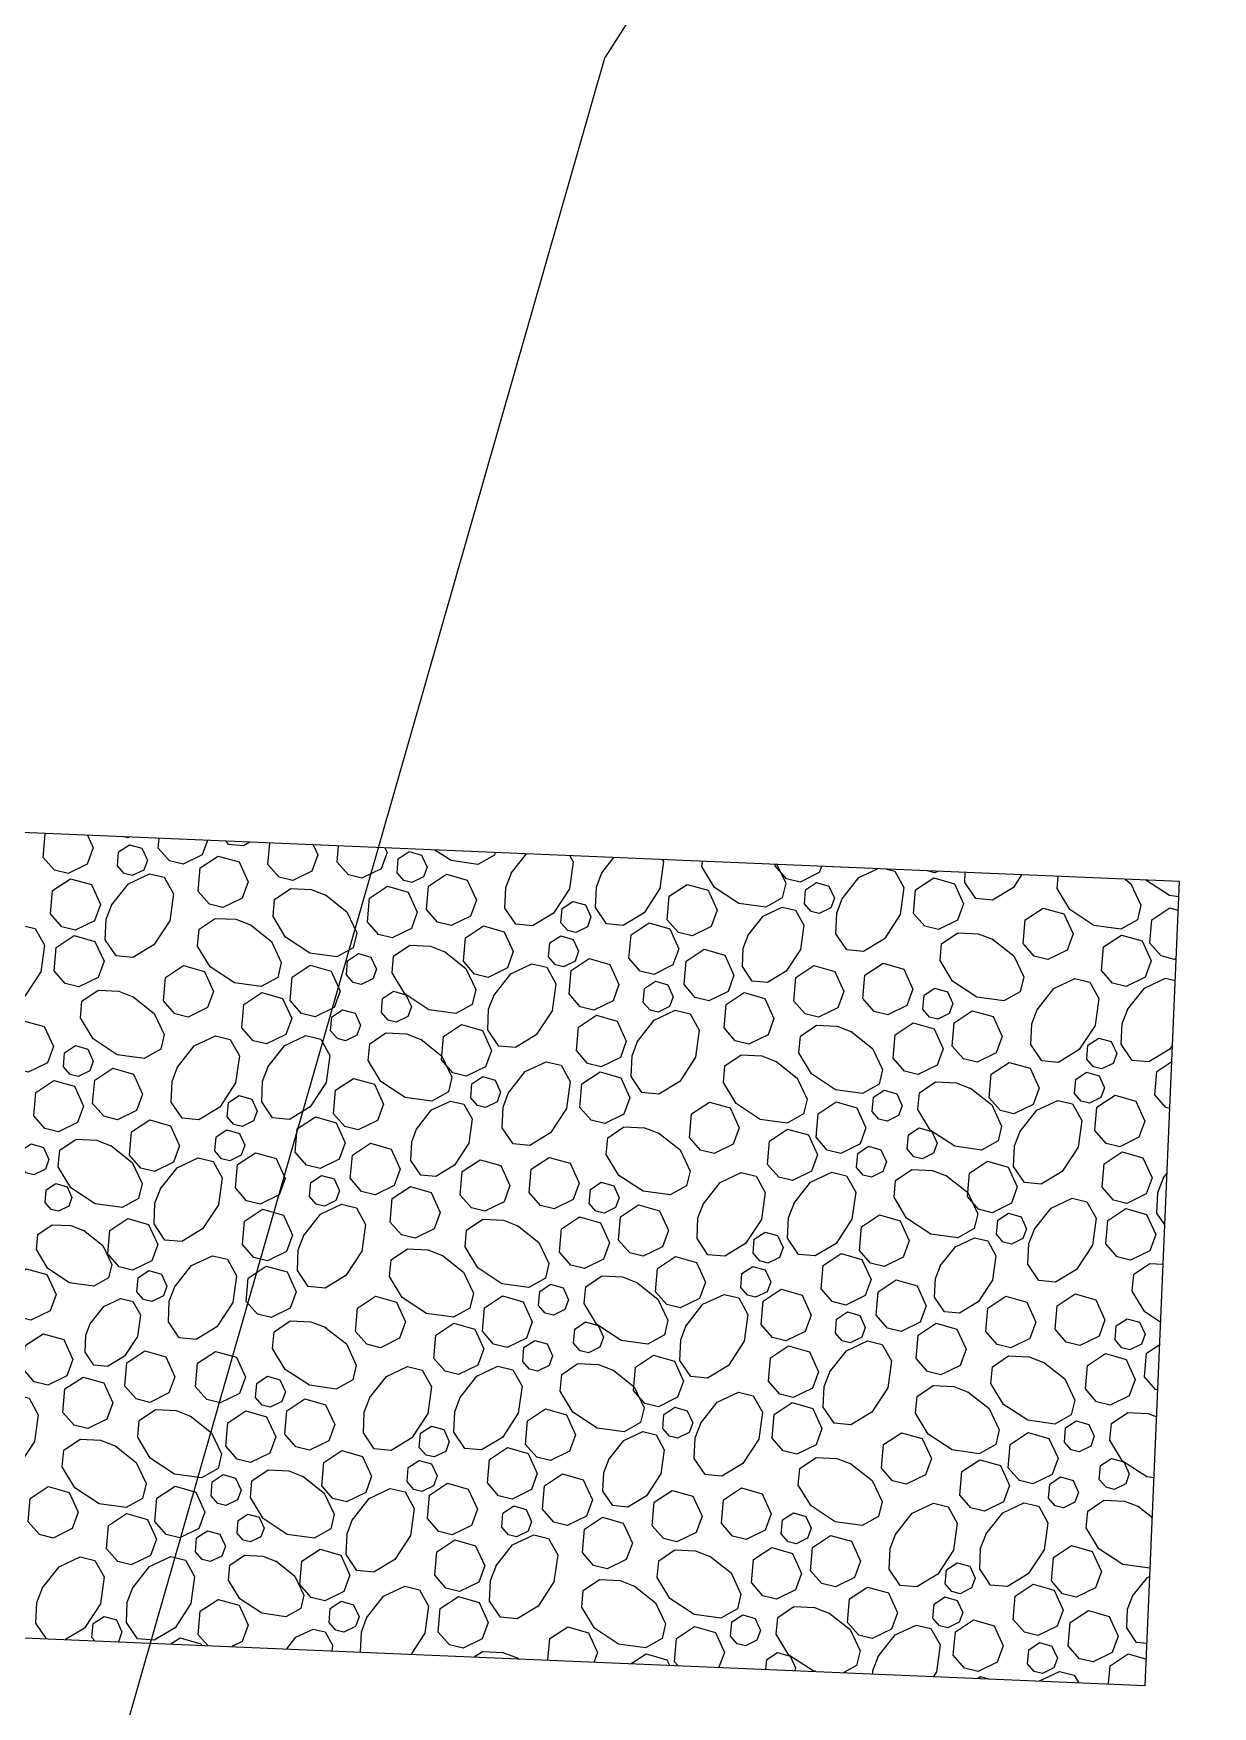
# Model space of a CAD drawing. Header units: feet. Extents: x 10084 to 13321, y 3329 to 8503.
# Drawn here: x 11735.78 to 11750.44, y 6326.29 to 6347.09 of the extents above; entities that cross this region are included whole.
import ezdxf

# ---------------------------------------------------------------- set-up
doc = ezdxf.new("R2010")
doc.units = ezdxf.units.FT
doc.header["$LTSCALE"] = 40
doc.header["$MEASUREMENT"] = 0
doc.layers.add('CONT-L', color=55, linetype='Continuous')
doc.layers.add('STORM', color=2, linetype='Continuous')

msp = doc.modelspace()

# ---------------------------------------------------------------- linework, layer by layer
at = {"layer": 'CONT-L', "color": 5, "extrusion": (0.842369, -0.538902, 0), "elevation": 6471.545}
msp.add_lwpolyline([(11674.604, 556), (11714.288, 556)], dxfattribs=at)
at = {"layer": 'CONT-L', "color": 5, "elevation": 556}
msp.add_lwpolyline([(11733.55, 6314.237), (11742.89, 6346.795)], dxfattribs=at)
at = {"layer": 'STORM', "color": 5, "flags": 128}
msp.add_lwpolyline([(11730.048, 6337.39), (11729.623, 6327.4), (11749.605, 6326.551), (11750.03, 6336.542)], close=True, dxfattribs=at)
for points in [[(11735.901, 6336.844), (11735.926, 6337.135), (11735.935, 6337.141)], [(11736.45, 6337.118), (11736.522, 6336.961), (11736.448, 6336.759), (11736.209, 6336.642), (11736.04, 6336.684), (11735.901, 6336.843)], [(11736.823, 6336.737), (11736.838, 6336.912), (11736.973, 6337.001), (11737.128, 6336.957), (11737.196, 6336.808), (11737.152, 6336.686), (11737.008, 6336.617), (11736.907, 6336.642), (11736.824, 6336.737)], [(11736.973, 6337.097), (11736.954, 6337.087), (11736.903, 6337.1)], [(11737.331, 6336.96), (11737.341, 6337.081)], [(11737.943, 6337.055), (11737.878, 6336.876), (11737.639, 6336.759), (11737.47, 6336.801), (11737.331, 6336.96)], [(11738.468, 6337.033), (11738.392, 6336.987), (11738.204, 6337.005), (11738.177, 6337.046)], [(11738.695, 6336.756), (11738.718, 6337.022)], [(11739.259, 6336.999), (11739.316, 6336.874), (11739.242, 6336.671), (11739.003, 6336.555), (11738.835, 6336.597), (11738.695, 6336.756)], [(11739.555, 6336.786), (11739.573, 6336.986)], [(11740.15, 6336.962), (11740.176, 6336.904), (11740.102, 6336.701), (11739.863, 6336.585), (11739.695, 6336.627), (11739.555, 6336.786)], [(11737.827, 6336.421), (11737.852, 6336.712), (11738.077, 6336.86), (11738.335, 6336.787), (11738.448, 6336.539), (11738.374, 6336.336), (11738.135, 6336.22), (11737.967, 6336.262), (11737.827, 6336.421)], [(11740.3, 6336.652), (11740.316, 6336.827), (11740.45, 6336.916), (11740.605, 6336.872), (11740.673, 6336.723), (11740.629, 6336.602), (11740.485, 6336.532), (11740.384, 6336.557), (11740.301, 6336.653)], [(11741.519, 6336.904), (11741.511, 6336.87), (11741.306, 6336.757), (11740.971, 6336.803), (11740.77, 6336.935)], [(11742.447, 6336.864), (11742.489, 6336.787), (11742.443, 6336.452), (11742.246, 6336.151), (11741.986, 6335.994), (11741.777, 6336.013), (11741.642, 6336.214), (11741.653, 6336.471), (11741.726, 6336.66)], [(11741.719, 6336.647), (11741.908, 6336.887)], [(11743.602, 6336.815), (11743.615, 6336.792), (11743.568, 6336.457), (11743.371, 6336.156), (11743.112, 6335.999), (11742.903, 6336.018), (11742.767, 6336.219), (11742.779, 6336.475), (11742.852, 6336.664)], [(11742.845, 6336.651), (11742.994, 6336.841)], [(11745.024, 6336.755), (11745.133, 6336.524), (11745.089, 6336.34), (11744.884, 6336.226), (11744.549, 6336.272), (11744.248, 6336.47), (11744.091, 6336.729), (11744.097, 6336.794)], [(11745.003, 6336.738), (11745.004, 6336.756)], [(11745.578, 6336.731), (11745.55, 6336.654), (11745.311, 6336.537), (11745.142, 6336.579), (11745.003, 6336.738)], [(11735.991, 6336.14), (11736.016, 6336.431), (11736.241, 6336.579), (11736.499, 6336.505), (11736.612, 6336.258), (11736.538, 6336.055), (11736.299, 6335.939), (11736.131, 6335.98), (11735.991, 6336.14)], [(11736.75, 6336.251), (11736.959, 6336.517), (11737.222, 6336.641), (11737.406, 6336.597), (11737.52, 6336.392), (11737.474, 6336.057), (11737.276, 6335.756), (11737.016, 6335.599), (11736.808, 6335.618), (11736.672, 6335.819), (11736.683, 6336.075), (11736.757, 6336.265)], [(11740.665, 6336.196), (11740.69, 6336.487), (11740.914, 6336.635), (11741.173, 6336.562), (11741.286, 6336.314), (11741.212, 6336.111), (11740.973, 6335.995), (11740.805, 6336.037), (11740.665, 6336.196)], [(11745.365, 6336.267), (11745.38, 6336.442), (11745.515, 6336.531), (11745.67, 6336.487), (11745.738, 6336.338), (11745.693, 6336.217), (11745.55, 6336.147), (11745.449, 6336.172), (11745.365, 6336.267)], [(11746.388, 6336.697), (11746.49, 6336.673), (11746.604, 6336.468), (11746.558, 6336.133), (11746.361, 6335.832), (11746.101, 6335.675), (11745.892, 6335.694), (11745.756, 6335.895), (11745.768, 6336.151), (11745.841, 6336.34)], [(11745.834, 6336.327), (11746.043, 6336.593), (11746.274, 6336.702)], [(11746.724, 6336.148), (11746.749, 6336.439), (11746.974, 6336.588), (11747.232, 6336.514), (11747.345, 6336.266), (11747.271, 6336.064), (11747.032, 6335.947), (11746.864, 6335.989), (11746.724, 6336.148)], [(11747.023, 6336.67), (11746.988, 6336.653), (11746.898, 6336.675)], [(11748.066, 6336.626), (11747.965, 6336.471), (11747.705, 6336.313), (11747.496, 6336.333), (11747.361, 6336.533), (11747.366, 6336.655)], [(11749.353, 6336.571), (11749.426, 6336.513), (11749.55, 6336.251), (11749.506, 6336.066), (11749.301, 6335.953), (11748.966, 6335.999), (11748.665, 6336.197), (11748.508, 6336.456), (11748.522, 6336.606)], [(11750.021, 6336.352), (11749.904, 6336.368), (11749.611, 6336.56)], [(11739.41, 6336.377), (11739.676, 6336.167), (11739.799, 6335.905), (11739.755, 6335.721), (11739.551, 6335.607), (11739.216, 6335.653), (11738.915, 6335.851), (11738.758, 6336.11), (11738.776, 6336.319), (11738.978, 6336.455), (11739.234, 6336.444), (11739.423, 6336.37)], [(11739.932, 6336.044), (11739.957, 6336.336), (11740.181, 6336.484), (11740.44, 6336.41), (11740.552, 6336.162), (11740.478, 6335.96), (11740.24, 6335.843), (11740.071, 6335.885), (11739.932, 6336.044)], [(11743.66, 6336.069), (11743.685, 6336.36), (11743.909, 6336.508), (11744.168, 6336.435), (11744.281, 6336.187), (11744.207, 6335.984), (11743.968, 6335.868), (11743.799, 6335.91), (11743.66, 6336.069)], [(11742.338, 6336.032), (11742.353, 6336.207), (11742.488, 6336.296), (11742.643, 6336.252), (11742.711, 6336.103), (11742.667, 6335.981), (11742.523, 6335.911), (11742.422, 6335.936), (11742.338, 6336.032)], [(11744.666, 6335.875), (11744.854, 6336.114), (11745.09, 6336.225), (11745.256, 6336.186), (11745.359, 6336.002), (11745.317, 6335.7), (11745.139, 6335.429), (11744.906, 6335.288), (11744.718, 6335.305), (11744.596, 6335.486), (11744.606, 6335.717), (11744.672, 6335.887)], [(11748.085, 6335.775), (11748.11, 6336.066), (11748.334, 6336.214), (11748.593, 6336.141), (11748.706, 6335.893), (11748.631, 6335.69), (11748.392, 6335.574), (11748.224, 6335.615), (11748.085, 6335.775)], [(11749.661, 6335.778), (11749.686, 6336.069), (11749.91, 6336.217), (11750.014, 6336.187)], [(11735.146, 6335.613), (11735.355, 6335.878), (11735.617, 6336.002), (11735.801, 6335.958), (11735.915, 6335.754), (11735.869, 6335.419), (11735.672, 6335.118), (11735.412, 6334.96), (11735.203, 6334.98), (11735.068, 6335.18), (11735.079, 6335.437), (11735.153, 6335.626)], [(11738.472, 6336.008), (11738.738, 6335.799), (11738.861, 6335.536), (11738.817, 6335.352), (11738.612, 6335.238), (11738.278, 6335.285), (11737.977, 6335.482), (11737.819, 6335.742), (11737.838, 6335.95), (11738.039, 6336.086), (11738.296, 6336.075), (11738.485, 6336.001)], [(11741.125, 6335.553), (11741.15, 6335.845), (11741.374, 6335.993), (11741.633, 6335.919), (11741.746, 6335.672), (11741.672, 6335.469), (11741.433, 6335.352), (11741.264, 6335.394), (11741.125, 6335.554)], [(11743.184, 6335.59), (11743.21, 6335.881), (11743.434, 6336.029), (11743.692, 6335.956), (11743.805, 6335.708), (11743.731, 6335.506), (11743.492, 6335.389), (11743.324, 6335.431), (11743.184, 6335.59)], [(11747.704, 6335.829), (11747.97, 6335.62), (11748.094, 6335.357), (11748.049, 6335.173), (11747.845, 6335.059), (11747.51, 6335.105), (11747.209, 6335.303), (11747.052, 6335.562), (11747.071, 6335.771), (11747.272, 6335.907), (11747.528, 6335.895), (11747.718, 6335.822)], [(11736.035, 6335.434), (11736.061, 6335.725), (11736.285, 6335.873), (11736.543, 6335.8), (11736.656, 6335.552), (11736.583, 6335.349), (11736.344, 6335.233), (11736.175, 6335.275), (11736.035, 6335.434)], [(11740.89, 6335.673), (11741.156, 6335.464), (11741.28, 6335.202), (11741.236, 6335.017), (11741.031, 6334.903), (11740.696, 6334.95), (11740.395, 6335.147), (11740.238, 6335.407), (11740.257, 6335.615), (11740.458, 6335.751), (11740.714, 6335.74), (11740.904, 6335.666)], [(11742.185, 6335.606), (11742.2, 6335.781), (11742.335, 6335.869), (11742.49, 6335.825), (11742.558, 6335.676), (11742.513, 6335.555), (11742.37, 6335.485), (11742.269, 6335.51), (11742.185, 6335.606)], [(11743.869, 6335.263), (11743.895, 6335.553), (11744.119, 6335.702), (11744.377, 6335.628), (11744.49, 6335.381), (11744.416, 6335.178), (11744.177, 6335.061), (11744.009, 6335.103), (11743.87, 6335.263)], [(11749.058, 6335.439), (11749.083, 6335.73), (11749.307, 6335.878), (11749.566, 6335.805), (11749.678, 6335.557), (11749.604, 6335.354), (11749.366, 6335.238), (11749.197, 6335.28), (11749.058, 6335.439)], [(11749.989, 6335.586), (11749.969, 6335.576), (11749.8, 6335.618), (11749.661, 6335.778)], [(11737.396, 6335.06), (11737.421, 6335.352), (11737.646, 6335.5), (11737.904, 6335.426), (11738.017, 6335.178), (11737.942, 6334.976), (11737.704, 6334.859), (11737.535, 6334.901), (11737.396, 6335.061)], [(11738.972, 6335.063), (11738.997, 6335.354), (11739.221, 6335.503), (11739.48, 6335.429), (11739.593, 6335.181), (11739.519, 6334.979), (11739.28, 6334.862), (11739.112, 6334.904), (11738.972, 6335.063)], [(11739.67, 6335.384), (11739.685, 6335.558), (11739.82, 6335.647), (11739.975, 6335.603), (11740.043, 6335.454), (11739.998, 6335.333), (11739.855, 6335.263), (11739.754, 6335.288), (11739.67, 6335.384)], [(11741.506, 6335.132), (11741.715, 6335.398), (11741.977, 6335.521), (11742.162, 6335.477), (11742.275, 6335.273), (11742.229, 6334.938), (11742.032, 6334.637), (11741.772, 6334.48), (11741.564, 6334.499), (11741.428, 6334.7), (11741.439, 6334.956), (11741.513, 6335.145)], [(11742.439, 6335.146), (11742.465, 6335.437), (11742.689, 6335.585), (11742.948, 6335.512), (11743.06, 6335.264), (11742.986, 6335.061), (11742.747, 6334.945), (11742.579, 6334.986), (11742.44, 6335.146)], [(11745.234, 6335.058), (11745.259, 6335.349), (11745.483, 6335.498), (11745.742, 6335.424), (11745.854, 6335.176), (11745.781, 6334.974), (11745.542, 6334.857), (11745.373, 6334.899), (11745.234, 6335.058)], [(11746.094, 6335.088), (11746.119, 6335.379), (11746.343, 6335.527), (11746.602, 6335.454), (11746.715, 6335.206), (11746.641, 6335.004), (11746.402, 6334.887), (11746.233, 6334.929), (11746.094, 6335.088)], [(11743.362, 6335.039), (11743.377, 6335.214), (11743.512, 6335.303), (11743.667, 6335.259), (11743.735, 6335.11), (11743.69, 6334.989), (11743.547, 6334.919), (11743.446, 6334.944), (11743.362, 6335.039)], [(11748.258, 6334.949), (11748.468, 6335.215), (11748.73, 6335.338), (11748.914, 6335.294), (11749.028, 6335.089), (11748.982, 6334.755), (11748.784, 6334.454), (11748.525, 6334.296), (11748.316, 6334.316), (11748.181, 6334.517), (11748.192, 6334.773), (11748.265, 6334.962)], [(11749.384, 6334.954), (11749.593, 6335.219), (11749.855, 6335.343), (11749.977, 6335.314)], [(11737.015, 6335.115), (11737.281, 6334.905), (11737.405, 6334.643), (11737.361, 6334.458), (11737.156, 6334.345), (11736.821, 6334.391), (11736.52, 6334.588), (11736.363, 6334.848), (11736.382, 6335.057), (11736.583, 6335.192), (11736.84, 6335.181), (11737.029, 6335.108)], [(11738.369, 6334.725), (11738.394, 6335.016), (11738.619, 6335.164), (11738.877, 6335.09), (11738.99, 6334.843), (11738.916, 6334.64), (11738.677, 6334.524), (11738.509, 6334.565), (11738.369, 6334.725)], [(11740.106, 6334.917), (11740.121, 6335.091), (11740.255, 6335.18), (11740.41, 6335.136), (11740.478, 6334.988), (11740.434, 6334.866), (11740.291, 6334.796), (11740.19, 6334.821), (11740.106, 6334.917)], [(11744.366, 6334.723), (11744.391, 6335.015), (11744.615, 6335.163), (11744.874, 6335.089), (11744.987, 6334.841), (11744.913, 6334.639), (11744.674, 6334.522), (11744.505, 6334.564), (11744.366, 6334.723)], [(11746.839, 6334.955), (11746.854, 6335.13), (11746.989, 6335.218), (11747.144, 6335.174), (11747.212, 6335.026), (11747.167, 6334.904), (11747.024, 6334.834), (11746.923, 6334.859), (11746.839, 6334.955)], [(11739.474, 6334.686), (11739.489, 6334.861), (11739.623, 6334.95), (11739.779, 6334.906), (11739.846, 6334.757), (11739.802, 6334.635), (11739.659, 6334.565), (11739.558, 6334.591), (11739.474, 6334.686)], [(11742.53, 6334.442), (11742.555, 6334.733), (11742.779, 6334.881), (11743.038, 6334.808), (11743.151, 6334.56), (11743.077, 6334.357), (11742.838, 6334.241), (11742.669, 6334.283), (11742.53, 6334.442)], [(11743.289, 6334.553), (11743.498, 6334.819), (11743.76, 6334.943), (11743.944, 6334.899), (11744.058, 6334.694), (11744.012, 6334.359), (11743.815, 6334.058), (11743.555, 6333.901), (11743.346, 6333.92), (11743.211, 6334.121), (11743.222, 6334.378), (11743.296, 6334.567)], [(11747.204, 6334.498), (11747.229, 6334.789), (11747.453, 6334.938), (11747.712, 6334.864), (11747.825, 6334.616), (11747.751, 6334.414), (11747.512, 6334.297), (11747.343, 6334.339), (11747.204, 6334.498)], [(11749.943, 6334.509), (11749.91, 6334.458), (11749.65, 6334.301), (11749.442, 6334.32), (11749.306, 6334.521), (11749.317, 6334.778), (11749.391, 6334.967)], [(11735.405, 6334.374), (11735.431, 6334.665), (11735.655, 6334.813), (11735.913, 6334.74), (11736.026, 6334.492), (11735.952, 6334.289), (11735.713, 6334.173), (11735.545, 6334.215), (11735.405, 6334.374)], [(11740.594, 6334.583), (11740.859, 6334.374), (11740.983, 6334.112), (11740.939, 6333.928), (11740.734, 6333.814), (11740.399, 6333.86), (11740.098, 6334.057), (11739.941, 6334.317), (11739.96, 6334.526), (11740.161, 6334.661), (11740.417, 6334.65), (11740.607, 6334.576)], [(11740.853, 6334.326), (11740.878, 6334.617), (11741.103, 6334.766), (11741.361, 6334.692), (11741.474, 6334.444), (11741.4, 6334.242), (11741.161, 6334.125), (11740.993, 6334.167), (11740.853, 6334.326)], [(11745.949, 6334.679), (11746.214, 6334.47), (11746.338, 6334.208), (11746.294, 6334.023), (11746.089, 6333.909), (11745.754, 6333.956), (11745.453, 6334.153), (11745.296, 6334.413), (11745.315, 6334.621), (11745.516, 6334.757), (11745.773, 6334.746), (11745.962, 6334.672)], [(11746.47, 6334.347), (11746.496, 6334.638), (11746.72, 6334.786), (11746.978, 6334.712), (11747.091, 6334.465), (11747.017, 6334.262), (11746.778, 6334.146), (11746.61, 6334.187), (11746.47, 6334.347)], [(11736.151, 6334.24), (11736.166, 6334.415), (11736.3, 6334.504), (11736.455, 6334.46), (11736.523, 6334.311), (11736.479, 6334.19), (11736.335, 6334.12), (11736.234, 6334.145), (11736.151, 6334.24)], [(11737.57, 6334.234), (11737.779, 6334.5), (11738.041, 6334.624), (11738.225, 6334.58), (11738.339, 6334.375), (11738.293, 6334.04), (11738.095, 6333.739), (11737.836, 6333.582), (11737.627, 6333.601), (11737.492, 6333.802), (11737.503, 6334.059), (11737.576, 6334.248)], [(11738.695, 6334.239), (11738.905, 6334.505), (11739.167, 6334.629), (11739.351, 6334.584), (11739.465, 6334.38), (11739.418, 6334.045), (11739.221, 6333.744), (11738.961, 6333.587), (11738.753, 6333.606), (11738.617, 6333.807), (11738.629, 6334.063), (11738.702, 6334.253)], [(11748.877, 6334.334), (11748.892, 6334.509), (11749.027, 6334.598), (11749.182, 6334.554), (11749.25, 6334.405), (11749.205, 6334.283), (11749.062, 6334.214), (11748.961, 6334.239), (11748.877, 6334.334)], [(11741.684, 6333.915), (11741.894, 6334.181), (11742.156, 6334.304), (11742.34, 6334.261), (11742.454, 6334.056), (11742.408, 6333.721), (11742.21, 6333.42), (11741.951, 6333.263), (11741.742, 6333.282), (11741.606, 6333.483), (11741.618, 6333.739), (11741.691, 6333.928)], [(11745.011, 6334.31), (11745.276, 6334.101), (11745.4, 6333.839), (11745.356, 6333.654), (11745.151, 6333.54), (11744.816, 6333.587), (11744.515, 6333.784), (11744.358, 6334.044), (11744.377, 6334.253), (11744.578, 6334.388), (11744.835, 6334.377), (11745.024, 6334.303)], [(11747.664, 6333.856), (11747.689, 6334.147), (11747.913, 6334.295), (11748.172, 6334.222), (11748.284, 6333.974), (11748.21, 6333.771), (11747.971, 6333.655), (11747.803, 6333.697), (11747.664, 6333.856)], [(11749.723, 6333.892), (11749.748, 6334.184), (11749.934, 6334.307)], [(11735.782, 6333.633), (11735.807, 6333.923), (11736.031, 6334.072), (11736.29, 6333.998), (11736.403, 6333.75), (11736.328, 6333.548), (11736.09, 6333.431), (11735.921, 6333.473), (11735.782, 6333.632)], [(11736.515, 6333.784), (11736.54, 6334.075), (11736.764, 6334.223), (11737.023, 6334.15), (11737.136, 6333.902), (11737.062, 6333.699), (11736.823, 6333.583), (11736.655, 6333.625), (11736.515, 6333.784)], [(11739.51, 6333.657), (11739.535, 6333.948), (11739.759, 6334.096), (11740.018, 6334.023), (11740.131, 6333.775), (11740.057, 6333.573), (11739.818, 6333.456), (11739.649, 6333.498), (11739.51, 6333.657)], [(11741.216, 6333.855), (11741.23, 6334.03), (11741.365, 6334.119), (11741.52, 6334.075), (11741.588, 6333.926), (11741.543, 6333.805), (11741.4, 6333.734), (11741.299, 6333.76), (11741.216, 6333.855)], [(11742.574, 6333.736), (11742.599, 6334.027), (11742.824, 6334.176), (11743.083, 6334.102), (11743.195, 6333.854), (11743.121, 6333.651), (11742.882, 6333.535), (11742.714, 6333.577), (11742.574, 6333.736)], [(11747.429, 6333.975), (11747.695, 6333.766), (11747.818, 6333.504), (11747.774, 6333.32), (11747.569, 6333.206), (11747.235, 6333.252), (11746.934, 6333.449), (11746.776, 6333.709), (11746.796, 6333.917), (11746.996, 6334.053), (11747.253, 6334.042), (11747.442, 6333.968)], [(11748.724, 6333.908), (11748.739, 6334.083), (11748.874, 6334.172), (11749.029, 6334.128), (11749.096, 6333.979), (11749.052, 6333.857), (11748.909, 6333.787), (11748.808, 6333.812), (11748.724, 6333.908)], [(11738.189, 6333.62), (11738.203, 6333.795), (11738.338, 6333.883), (11738.493, 6333.84), (11738.561, 6333.691), (11738.517, 6333.569), (11738.373, 6333.499), (11738.272, 6333.525), (11738.189, 6333.62)], [(11746.209, 6333.686), (11746.224, 6333.861), (11746.359, 6333.949), (11746.514, 6333.905), (11746.582, 6333.757), (11746.537, 6333.635), (11746.394, 6333.565), (11746.293, 6333.59), (11746.209, 6333.686)], [(11748.044, 6333.434), (11748.254, 6333.7), (11748.516, 6333.823), (11748.7, 6333.78), (11748.814, 6333.575), (11748.768, 6333.24), (11748.57, 6332.939), (11748.311, 6332.782), (11748.102, 6332.801), (11747.967, 6333.002), (11747.978, 6333.258), (11748.051, 6333.448)], [(11748.978, 6333.448), (11749.004, 6333.739), (11749.228, 6333.888), (11749.486, 6333.814), (11749.599, 6333.566), (11749.525, 6333.364), (11749.286, 6333.247), (11749.118, 6333.289), (11748.978, 6333.448)], [(11749.91, 6333.721), (11749.862, 6333.733), (11749.723, 6333.892)], [(11739.034, 6333.178), (11739.059, 6333.469), (11739.284, 6333.617), (11739.542, 6333.544), (11739.655, 6333.296), (11739.581, 6333.093), (11739.342, 6332.977), (11739.174, 6333.019), (11739.034, 6333.178)], [(11740.542, 6333.465), (11740.73, 6333.704), (11740.966, 6333.815), (11741.132, 6333.776), (11741.235, 6333.592), (11741.193, 6333.29), (11741.015, 6333.019), (11740.781, 6332.878), (11740.594, 6332.895), (11740.471, 6333.075), (11740.482, 6333.307), (11740.548, 6333.477)], [(11743.935, 6333.363), (11743.96, 6333.654), (11744.184, 6333.802), (11744.442, 6333.729), (11744.556, 6333.481), (11744.481, 6333.278), (11744.243, 6333.162), (11744.074, 6333.203), (11743.935, 6333.363)], [(11745.511, 6333.365), (11745.536, 6333.656), (11745.76, 6333.805), (11746.019, 6333.731), (11746.131, 6333.483), (11746.058, 6333.281), (11745.819, 6333.164), (11745.65, 6333.206), (11745.511, 6333.365)], [(11736.975, 6333.142), (11737, 6333.432), (11737.225, 6333.581), (11737.483, 6333.507), (11737.595, 6333.259), (11737.522, 6333.057), (11737.283, 6332.94), (11737.114, 6332.982), (11736.975, 6333.142)], [(11738.035, 6333.194), (11738.05, 6333.368), (11738.185, 6333.457), (11738.34, 6333.413), (11738.408, 6333.265), (11738.363, 6333.143), (11738.22, 6333.073), (11738.119, 6333.098), (11738.035, 6333.194)], [(11743.554, 6333.417), (11743.82, 6333.208), (11743.943, 6332.945), (11743.9, 6332.761), (11743.695, 6332.647), (11743.36, 6332.693), (11743.059, 6332.891), (11742.902, 6333.15), (11742.921, 6333.359), (11743.122, 6333.495), (11743.379, 6333.483), (11743.568, 6333.41)], [(11744.908, 6333.027), (11744.933, 6333.318), (11745.157, 6333.466), (11745.416, 6333.393), (11745.529, 6333.145), (11745.455, 6332.942), (11745.216, 6332.826), (11745.047, 6332.868), (11744.908, 6333.027)], [(11746.645, 6333.219), (11746.659, 6333.394), (11746.794, 6333.482), (11746.95, 6333.438), (11747.017, 6333.29), (11746.972, 6333.168), (11746.829, 6333.098), (11746.728, 6333.123), (11746.645, 6333.219)], [(11735.6, 6333.017), (11735.614, 6333.192), (11735.749, 6333.281), (11735.904, 6333.237), (11735.972, 6333.088), (11735.927, 6332.967), (11735.784, 6332.897), (11735.683, 6332.922), (11735.6, 6333.017)], [(11736.74, 6333.261), (11737.006, 6333.052), (11737.129, 6332.789), (11737.086, 6332.605), (11736.881, 6332.491), (11736.546, 6332.538), (11736.245, 6332.735), (11736.088, 6332.995), (11736.107, 6333.203), (11736.308, 6333.339), (11736.564, 6333.328), (11736.754, 6333.254)], [(11739.719, 6332.85), (11739.745, 6333.142), (11739.969, 6333.29), (11740.227, 6333.216), (11740.34, 6332.968), (11740.266, 6332.766), (11740.028, 6332.649), (11739.859, 6332.691), (11739.72, 6332.851)], [(11746.013, 6332.988), (11746.028, 6333.163), (11746.162, 6333.252), (11746.317, 6333.208), (11746.385, 6333.059), (11746.341, 6332.938), (11746.198, 6332.868), (11746.096, 6332.893), (11746.013, 6332.988)], [(11737.356, 6332.72), (11737.565, 6332.986), (11737.827, 6333.109), (11738.012, 6333.065), (11738.126, 6332.86), (11738.079, 6332.526), (11737.882, 6332.225), (11737.622, 6332.068), (11737.413, 6332.087), (11737.278, 6332.288), (11737.289, 6332.544), (11737.363, 6332.733)], [(11738.29, 6332.734), (11738.315, 6333.025), (11738.539, 6333.173), (11738.798, 6333.1), (11738.91, 6332.852), (11738.836, 6332.649), (11738.597, 6332.533), (11738.429, 6332.575), (11738.29, 6332.734)], [(11741.084, 6332.646), (11741.109, 6332.938), (11741.333, 6333.086), (11741.592, 6333.012), (11741.704, 6332.764), (11741.631, 6332.562), (11741.392, 6332.445), (11741.224, 6332.487), (11741.084, 6332.646)], [(11741.944, 6332.676), (11741.969, 6332.967), (11742.193, 6333.115), (11742.452, 6333.042), (11742.565, 6332.794), (11742.491, 6332.591), (11742.252, 6332.475), (11742.084, 6332.517), (11741.944, 6332.676)], [(11747.392, 6332.629), (11747.417, 6332.92), (11747.641, 6333.068), (11747.9, 6332.994), (11748.013, 6332.747), (11747.939, 6332.544), (11747.7, 6332.427), (11747.531, 6332.469), (11747.392, 6332.629)], [(11749.069, 6332.744), (11749.094, 6333.035), (11749.318, 6333.184), (11749.576, 6333.11), (11749.69, 6332.862), (11749.615, 6332.66), (11749.377, 6332.543), (11749.208, 6332.584), (11749.069, 6332.744)], [(11735.923, 6332.553), (11735.936, 6332.71), (11736.058, 6332.79), (11736.197, 6332.75), (11736.258, 6332.617), (11736.218, 6332.507), (11736.089, 6332.444), (11735.998, 6332.467), (11735.923, 6332.553)], [(11739.212, 6332.627), (11739.227, 6332.802), (11739.362, 6332.891), (11739.517, 6332.847), (11739.585, 6332.698), (11739.54, 6332.577), (11739.397, 6332.506), (11739.296, 6332.532), (11739.212, 6332.627)], [(11742.689, 6332.542), (11742.704, 6332.717), (11742.839, 6332.806), (11742.994, 6332.762), (11743.062, 6332.613), (11743.017, 6332.492), (11742.874, 6332.422), (11742.773, 6332.447), (11742.689, 6332.543)], [(11744.109, 6332.537), (11744.317, 6332.803), (11744.58, 6332.926), (11744.764, 6332.882), (11744.878, 6332.677), (11744.832, 6332.343), (11744.634, 6332.042), (11744.375, 6331.885), (11744.166, 6331.903), (11744.031, 6332.105), (11744.042, 6332.361), (11744.115, 6332.55)], [(11745.234, 6332.542), (11745.443, 6332.807), (11745.705, 6332.931), (11745.89, 6332.887), (11746.004, 6332.682), (11745.957, 6332.347), (11745.76, 6332.046), (11745.5, 6331.889), (11745.291, 6331.908), (11745.156, 6332.109), (11745.167, 6332.365), (11745.241, 6332.555)], [(11747.132, 6332.886), (11747.398, 6332.676), (11747.521, 6332.414), (11747.478, 6332.23), (11747.273, 6332.115), (11746.938, 6332.162), (11746.637, 6332.359), (11746.48, 6332.619), (11746.499, 6332.828), (11746.7, 6332.963), (11746.956, 6332.952), (11747.146, 6332.879)], [(11749.848, 6332.277), (11749.75, 6332.423), (11749.761, 6332.68), (11749.835, 6332.869)], [(11749.827, 6332.856), (11749.876, 6332.917)], [(11740.216, 6332.311), (11740.241, 6332.602), (11740.466, 6332.751), (11740.724, 6332.677), (11740.837, 6332.429), (11740.763, 6332.227), (11740.524, 6332.11), (11740.355, 6332.152), (11740.216, 6332.311)], [(11748.223, 6332.217), (11748.432, 6332.483), (11748.694, 6332.606), (11748.879, 6332.563), (11748.993, 6332.358), (11748.946, 6332.023), (11748.749, 6331.722), (11748.489, 6331.565), (11748.281, 6331.584), (11748.145, 6331.785), (11748.156, 6332.042), (11748.23, 6332.231)], [(11738.38, 6332.03), (11738.405, 6332.321), (11738.629, 6332.469), (11738.888, 6332.396), (11739.001, 6332.148), (11738.927, 6331.945), (11738.688, 6331.829), (11738.52, 6331.87), (11738.38, 6332.03)], [(11739.139, 6332.142), (11739.348, 6332.407), (11739.611, 6332.531), (11739.794, 6332.487), (11739.908, 6332.282), (11739.862, 6331.948), (11739.665, 6331.647), (11739.405, 6331.489), (11739.196, 6331.508), (11739.061, 6331.709), (11739.072, 6331.966), (11739.146, 6332.155)], [(11742.32, 6331.935), (11742.346, 6332.225), (11742.57, 6332.374), (11742.828, 6332.3), (11742.941, 6332.052), (11742.867, 6331.85), (11742.629, 6331.733), (11742.46, 6331.775), (11742.321, 6331.935)], [(11743.054, 6332.086), (11743.079, 6332.377), (11743.303, 6332.525), (11743.562, 6332.452), (11743.675, 6332.204), (11743.601, 6332.001), (11743.362, 6331.885), (11743.193, 6331.927), (11743.054, 6332.086)], [(11746.049, 6331.959), (11746.074, 6332.25), (11746.298, 6332.399), (11746.557, 6332.325), (11746.669, 6332.077), (11746.595, 6331.875), (11746.356, 6331.758), (11746.188, 6331.8), (11746.049, 6331.959)], [(11747.754, 6332.158), (11747.769, 6332.332), (11747.904, 6332.421), (11748.059, 6332.377), (11748.127, 6332.228), (11748.082, 6332.107), (11747.939, 6332.037), (11747.838, 6332.062), (11747.754, 6332.158)], [(11749.113, 6332.038), (11749.138, 6332.33), (11749.362, 6332.477), (11749.621, 6332.404), (11749.734, 6332.156), (11749.66, 6331.954), (11749.421, 6331.837), (11749.253, 6331.879), (11749.113, 6332.038)], [(11736.403, 6332.208), (11736.642, 6332.02), (11736.753, 6331.783), (11736.714, 6331.618), (11736.529, 6331.515), (11736.228, 6331.557), (11735.957, 6331.735), (11735.816, 6331.968), (11735.833, 6332.156), (11736.013, 6332.278), (11736.244, 6332.268), (11736.415, 6332.202)], [(11736.703, 6331.914), (11736.728, 6332.205), (11736.953, 6332.353), (11737.211, 6332.28), (11737.324, 6332.032), (11737.25, 6331.83), (11737.011, 6331.713), (11736.843, 6331.755), (11736.703, 6331.914)], [(11741.799, 6332.267), (11742.064, 6332.057), (11742.188, 6331.796), (11742.144, 6331.611), (11741.94, 6331.497), (11741.604, 6331.544), (11741.303, 6331.741), (11741.147, 6332.001), (11741.165, 6332.209), (11741.366, 6332.345), (11741.623, 6332.334), (11741.812, 6332.26)], [(11744.727, 6331.922), (11744.742, 6332.097), (11744.877, 6332.186), (11745.032, 6332.142), (11745.1, 6331.993), (11745.055, 6331.871), (11744.912, 6331.801), (11744.811, 6331.827), (11744.727, 6331.923)], [(11740.861, 6331.898), (11741.126, 6331.689), (11741.25, 6331.426), (11741.206, 6331.242), (11741.001, 6331.128), (11740.666, 6331.175), (11740.365, 6331.372), (11740.208, 6331.632), (11740.227, 6331.841), (11740.428, 6331.976), (11740.684, 6331.965), (11740.874, 6331.891)], [(11747.055, 6331.765), (11747.243, 6332.004), (11747.479, 6332.115), (11747.645, 6332.076), (11747.747, 6331.892), (11747.706, 6331.59), (11747.528, 6331.319), (11747.294, 6331.178), (11747.107, 6331.195), (11746.985, 6331.376), (11746.995, 6331.607), (11747.061, 6331.777)], [(11737.534, 6331.503), (11737.744, 6331.769), (11738.006, 6331.892), (11738.19, 6331.848), (11738.304, 6331.644), (11738.258, 6331.309), (11738.061, 6331.008), (11737.801, 6330.851), (11737.592, 6330.87), (11737.457, 6331.07), (11737.468, 6331.327), (11737.541, 6331.516)], [(11738.424, 6331.324), (11738.45, 6331.615), (11738.674, 6331.763), (11738.933, 6331.69), (11739.045, 6331.442), (11738.971, 6331.24), (11738.733, 6331.123), (11738.564, 6331.165), (11738.424, 6331.324)], [(11743.514, 6331.444), (11743.539, 6331.735), (11743.763, 6331.883), (11744.022, 6331.809), (11744.134, 6331.562), (11744.06, 6331.359), (11743.822, 6331.243), (11743.653, 6331.284), (11743.514, 6331.444)], [(11744.574, 6331.496), (11744.589, 6331.671), (11744.724, 6331.76), (11744.879, 6331.715), (11744.947, 6331.566), (11744.902, 6331.445), (11744.759, 6331.375), (11744.658, 6331.4), (11744.574, 6331.496)], [(11745.573, 6331.48), (11745.598, 6331.771), (11745.823, 6331.919), (11746.081, 6331.846), (11746.194, 6331.598), (11746.12, 6331.396), (11745.881, 6331.279), (11745.712, 6331.321), (11745.573, 6331.48)], [(11749.797, 6331.062), (11749.598, 6331.193), (11749.44, 6331.452), (11749.46, 6331.661), (11749.66, 6331.797), (11749.828, 6331.789)], [(11735.439, 6331.291), (11735.464, 6331.582), (11735.688, 6331.73), (11735.947, 6331.657), (11736.06, 6331.409), (11735.986, 6331.206), (11735.747, 6331.09), (11735.578, 6331.132), (11735.439, 6331.291)], [(11737.066, 6331.443), (11737.081, 6331.618), (11737.215, 6331.707), (11737.37, 6331.663), (11737.438, 6331.514), (11737.394, 6331.392), (11737.25, 6331.323), (11737.149, 6331.348), (11737.066, 6331.443)], [(11742.059, 6331.274), (11742.074, 6331.449), (11742.209, 6331.537), (11742.364, 6331.493), (11742.431, 6331.345), (11742.387, 6331.223), (11742.244, 6331.153), (11742.143, 6331.178), (11742.059, 6331.274)], [(11743.279, 6331.563), (11743.545, 6331.354), (11743.668, 6331.092), (11743.624, 6330.907), (11743.419, 6330.794), (11743.085, 6330.84), (11742.784, 6331.037), (11742.627, 6331.297), (11742.646, 6331.505), (11742.846, 6331.641), (11743.103, 6331.63), (11743.292, 6331.556)], [(11746.258, 6331.153), (11746.283, 6331.444), (11746.508, 6331.592), (11746.766, 6331.518), (11746.879, 6331.271), (11746.805, 6331.068), (11746.567, 6330.951), (11746.398, 6330.993), (11746.258, 6331.153)], [(11736.485, 6331.045), (11736.654, 6331.261), (11736.867, 6331.361), (11737.016, 6331.325), (11737.108, 6331.159), (11737.071, 6330.888), (11736.911, 6330.644), (11736.701, 6330.517), (11736.531, 6330.532), (11736.422, 6330.695), (11736.431, 6330.903), (11736.49, 6331.056)], [(11739.785, 6330.951), (11739.81, 6331.242), (11740.034, 6331.39), (11740.293, 6331.316), (11740.406, 6331.069), (11740.332, 6330.866), (11740.093, 6330.749), (11739.924, 6330.791), (11739.785, 6330.951)], [(11741.361, 6330.953), (11741.386, 6331.244), (11741.61, 6331.393), (11741.869, 6331.319), (11741.982, 6331.071), (11741.908, 6330.868), (11741.669, 6330.752), (11741.5, 6330.794), (11741.361, 6330.954)], [(11743.895, 6331.022), (11744.104, 6331.288), (11744.366, 6331.411), (11744.55, 6331.368), (11744.664, 6331.163), (11744.618, 6330.828), (11744.421, 6330.527), (11744.161, 6330.37), (11743.952, 6330.389), (11743.817, 6330.59), (11743.828, 6330.846), (11743.901, 6331.035)], [(11744.828, 6331.036), (11744.853, 6331.327), (11745.078, 6331.475), (11745.336, 6331.402), (11745.449, 6331.154), (11745.375, 6330.951), (11745.136, 6330.835), (11744.968, 6330.877), (11744.828, 6331.036)], [(11747.623, 6330.949), (11747.648, 6331.24), (11747.872, 6331.388), (11748.13, 6331.314), (11748.243, 6331.066), (11748.169, 6330.864), (11747.931, 6330.747), (11747.762, 6330.789), (11747.623, 6330.949)], [(11748.483, 6330.978), (11748.508, 6331.269), (11748.732, 6331.417), (11748.991, 6331.344), (11749.103, 6331.096), (11749.03, 6330.893), (11748.791, 6330.777), (11748.622, 6330.819), (11748.483, 6330.978)], [(11745.751, 6330.93), (11745.766, 6331.104), (11745.901, 6331.193), (11746.056, 6331.149), (11746.123, 6331), (11746.079, 6330.879), (11745.936, 6330.809), (11745.835, 6330.834), (11745.751, 6330.929)], [(11735.648, 6330.484), (11735.674, 6330.776), (11735.898, 6330.923), (11736.156, 6330.85), (11736.269, 6330.602), (11736.195, 6330.4), (11735.957, 6330.283), (11735.788, 6330.325), (11735.649, 6330.484)], [(11739.404, 6331.004), (11739.67, 6330.795), (11739.793, 6330.533), (11739.75, 6330.349), (11739.545, 6330.235), (11739.21, 6330.281), (11738.909, 6330.479), (11738.752, 6330.738), (11738.771, 6330.947), (11738.972, 6331.082), (11739.228, 6331.071), (11739.418, 6330.998)], [(11740.758, 6330.615), (11740.783, 6330.906), (11741.007, 6331.054), (11741.266, 6330.981), (11741.379, 6330.733), (11741.305, 6330.53), (11741.066, 6330.414), (11740.897, 6330.456), (11740.758, 6330.615)], [(11742.495, 6330.807), (11742.51, 6330.981), (11742.644, 6331.07), (11742.799, 6331.026), (11742.867, 6330.878), (11742.823, 6330.756), (11742.68, 6330.686), (11742.578, 6330.711), (11742.495, 6330.807)], [(11746.755, 6330.613), (11746.78, 6330.905), (11747.004, 6331.053), (11747.263, 6330.979), (11747.376, 6330.731), (11747.301, 6330.529), (11747.063, 6330.412), (11746.895, 6330.454), (11746.755, 6330.613)], [(11749.228, 6330.845), (11749.243, 6331.019), (11749.378, 6331.109), (11749.533, 6331.064), (11749.601, 6330.916), (11749.556, 6330.794), (11749.413, 6330.724), (11749.312, 6330.749), (11749.228, 6330.845)], [(11736.915, 6330.271), (11736.941, 6330.562), (11737.165, 6330.71), (11737.423, 6330.636), (11737.536, 6330.388), (11737.462, 6330.186), (11737.224, 6330.069), (11737.055, 6330.111), (11736.916, 6330.27)], [(11737.794, 6330.264), (11737.819, 6330.555), (11738.043, 6330.703), (11738.302, 6330.63), (11738.415, 6330.382), (11738.341, 6330.179), (11738.102, 6330.062), (11737.933, 6330.105), (11737.794, 6330.264)], [(11741.863, 6330.576), (11741.878, 6330.751), (11742.013, 6330.84), (11742.167, 6330.796), (11742.235, 6330.647), (11742.191, 6330.526), (11742.048, 6330.456), (11741.947, 6330.481), (11741.863, 6330.576)], [(11744.919, 6330.332), (11744.944, 6330.623), (11745.168, 6330.771), (11745.427, 6330.698), (11745.54, 6330.45), (11745.465, 6330.247), (11745.227, 6330.131), (11745.058, 6330.173), (11744.919, 6330.332)], [(11745.678, 6330.444), (11745.887, 6330.709), (11746.149, 6330.833), (11746.334, 6330.789), (11746.447, 6330.584), (11746.401, 6330.249), (11746.204, 6329.949), (11745.944, 6329.791), (11745.735, 6329.81), (11745.6, 6330.011), (11745.611, 6330.268), (11745.685, 6330.457)], [(11749.593, 6330.388), (11749.618, 6330.68), (11749.785, 6330.79)], [(11739.958, 6330.125), (11740.168, 6330.391), (11740.43, 6330.514), (11740.614, 6330.47), (11740.728, 6330.265), (11740.682, 6329.931), (11740.484, 6329.63), (11740.225, 6329.472), (11740.016, 6329.491), (11739.881, 6329.692), (11739.892, 6329.949), (11739.965, 6330.138)], [(11741.084, 6330.129), (11741.293, 6330.395), (11741.555, 6330.519), (11741.74, 6330.475), (11741.854, 6330.27), (11741.807, 6329.935), (11741.61, 6329.634), (11741.35, 6329.477), (11741.142, 6329.496), (11741.006, 6329.697), (11741.017, 6329.953), (11741.091, 6330.142)], [(11742.982, 6330.473), (11743.248, 6330.264), (11743.371, 6330.002), (11743.328, 6329.818), (11743.123, 6329.704), (11742.788, 6329.75), (11742.487, 6329.948), (11742.33, 6330.207), (11742.349, 6330.416), (11742.55, 6330.551), (11742.806, 6330.54), (11742.996, 6330.466)], [(11743.242, 6330.216), (11743.267, 6330.508), (11743.491, 6330.656), (11743.75, 6330.582), (11743.863, 6330.334), (11743.789, 6330.132), (11743.55, 6330.015), (11743.381, 6330.057), (11743.242, 6330.217)], [(11748.337, 6330.569), (11748.603, 6330.36), (11748.727, 6330.097), (11748.683, 6329.914), (11748.478, 6329.8), (11748.143, 6329.846), (11747.842, 6330.043), (11747.685, 6330.303), (11747.704, 6330.512), (11747.905, 6330.647), (11748.162, 6330.636), (11748.351, 6330.562)], [(11748.859, 6330.237), (11748.884, 6330.528), (11749.109, 6330.676), (11749.367, 6330.602), (11749.48, 6330.355), (11749.406, 6330.152), (11749.167, 6330.035), (11748.999, 6330.077), (11748.86, 6330.236)], [(11736.145, 6329.945), (11736.17, 6330.236), (11736.395, 6330.384), (11736.653, 6330.311), (11736.766, 6330.063), (11736.692, 6329.861), (11736.453, 6329.744), (11736.285, 6329.786), (11736.145, 6329.945)], [(11738.539, 6330.131), (11738.555, 6330.305), (11738.689, 6330.394), (11738.844, 6330.35), (11738.912, 6330.202), (11738.868, 6330.08), (11738.724, 6330.01), (11738.623, 6330.035), (11738.54, 6330.131)], [(11749.761, 6330.222), (11749.732, 6330.229), (11749.593, 6330.388)], [(11735.068, 6329.776), (11735.277, 6330.041), (11735.54, 6330.165), (11735.724, 6330.121), (11735.838, 6329.916), (11735.791, 6329.581), (11735.594, 6329.28), (11735.334, 6329.123), (11735.126, 6329.142), (11734.99, 6329.343), (11735.002, 6329.6), (11735.075, 6329.789)], [(11738.904, 6329.674), (11738.929, 6329.965), (11739.153, 6330.113), (11739.412, 6330.04), (11739.525, 6329.792), (11739.451, 6329.589), (11739.212, 6329.473), (11739.043, 6329.515), (11738.904, 6329.674)], [(11744.073, 6329.805), (11744.282, 6330.071), (11744.544, 6330.195), (11744.729, 6330.151), (11744.843, 6329.946), (11744.797, 6329.611), (11744.599, 6329.31), (11744.34, 6329.153), (11744.131, 6329.172), (11743.996, 6329.373), (11744.006, 6329.629), (11744.08, 6329.819)], [(11747.399, 6330.2), (11747.665, 6329.991), (11747.789, 6329.729), (11747.745, 6329.544), (11747.54, 6329.431), (11747.205, 6329.477), (11746.904, 6329.674), (11746.747, 6329.934), (11746.766, 6330.142), (11746.967, 6330.278), (11747.223, 6330.267), (11747.412, 6330.193)], [(11737.728, 6329.901), (11737.993, 6329.691), (11738.117, 6329.429), (11738.074, 6329.245), (11737.869, 6329.131), (11737.534, 6329.177), (11737.232, 6329.375), (11737.076, 6329.635), (11737.094, 6329.843), (11737.296, 6329.979), (11737.552, 6329.967), (11737.741, 6329.894)], [(11738.171, 6329.523), (11738.196, 6329.813), (11738.42, 6329.962), (11738.678, 6329.888), (11738.791, 6329.64), (11738.718, 6329.438), (11738.478, 6329.321), (11738.31, 6329.363), (11738.171, 6329.523)], [(11741.898, 6329.547), (11741.924, 6329.838), (11742.148, 6329.987), (11742.406, 6329.913), (11742.52, 6329.665), (11742.445, 6329.463), (11742.207, 6329.346), (11742.038, 6329.388), (11741.899, 6329.547)], [(11743.604, 6329.745), (11743.619, 6329.92), (11743.754, 6330.009), (11743.909, 6329.965), (11743.977, 6329.816), (11743.932, 6329.695), (11743.789, 6329.625), (11743.688, 6329.65), (11743.604, 6329.745)], [(11744.963, 6329.626), (11744.988, 6329.917), (11745.212, 6330.066), (11745.471, 6329.992), (11745.584, 6329.744), (11745.51, 6329.542), (11745.271, 6329.425), (11745.103, 6329.467), (11744.963, 6329.626)], [(11749.715, 6329.129), (11749.623, 6329.142), (11749.323, 6329.34), (11749.165, 6329.599), (11749.184, 6329.808), (11749.386, 6329.943), (11749.642, 6329.932), (11749.747, 6329.891)], [(11740.577, 6329.51), (11740.592, 6329.685), (11740.727, 6329.774), (11740.882, 6329.73), (11740.95, 6329.581), (11740.906, 6329.459), (11740.762, 6329.39), (11740.661, 6329.414), (11740.577, 6329.51)], [(11742.931, 6329.355), (11743.119, 6329.594), (11743.355, 6329.705), (11743.521, 6329.666), (11743.623, 6329.481), (11743.582, 6329.18), (11743.404, 6328.909), (11743.17, 6328.767), (11742.982, 6328.785), (11742.86, 6328.966), (11742.871, 6329.196), (11742.937, 6329.367)], [(11746.324, 6329.253), (11746.349, 6329.544), (11746.573, 6329.692), (11746.832, 6329.618), (11746.944, 6329.37), (11746.87, 6329.168), (11746.631, 6329.051), (11746.463, 6329.093), (11746.324, 6329.253)], [(11747.899, 6329.255), (11747.924, 6329.547), (11748.149, 6329.695), (11748.407, 6329.621), (11748.52, 6329.374), (11748.446, 6329.171), (11748.208, 6329.055), (11748.039, 6329.096), (11747.9, 6329.256)], [(11748.598, 6329.576), (11748.613, 6329.751), (11748.747, 6329.84), (11748.903, 6329.796), (11748.97, 6329.647), (11748.926, 6329.526), (11748.783, 6329.455), (11748.681, 6329.481), (11748.598, 6329.576)], [(11736.79, 6329.532), (11737.056, 6329.323), (11737.179, 6329.06), (11737.135, 6328.876), (11736.93, 6328.762), (11736.595, 6328.809), (11736.294, 6329.006), (11736.137, 6329.266), (11736.156, 6329.475), (11736.358, 6329.61), (11736.613, 6329.599), (11736.803, 6329.525)], [(11739.364, 6329.032), (11739.389, 6329.323), (11739.613, 6329.471), (11739.872, 6329.397), (11739.984, 6329.15), (11739.91, 6328.947), (11739.672, 6328.831), (11739.503, 6328.872), (11739.364, 6329.032)], [(11741.423, 6329.068), (11741.448, 6329.359), (11741.673, 6329.508), (11741.931, 6329.434), (11742.044, 6329.186), (11741.97, 6328.984), (11741.731, 6328.867), (11741.563, 6328.909), (11741.423, 6329.068)], [(11740.424, 6329.084), (11740.439, 6329.258), (11740.574, 6329.347), (11740.729, 6329.303), (11740.797, 6329.155), (11740.752, 6329.033), (11740.609, 6328.963), (11740.508, 6328.988), (11740.424, 6329.084)], [(11745.943, 6329.307), (11746.209, 6329.097), (11746.332, 6328.835), (11746.289, 6328.651), (11746.084, 6328.537), (11745.749, 6328.583), (11745.448, 6328.781), (11745.29, 6329.04), (11745.31, 6329.249), (11745.511, 6329.384), (11745.767, 6329.373), (11745.956, 6329.3)], [(11747.297, 6328.917), (11747.322, 6329.208), (11747.546, 6329.356), (11747.805, 6329.283), (11747.917, 6329.035), (11747.843, 6328.832), (11747.605, 6328.716), (11747.436, 6328.758), (11747.297, 6328.917)], [(11749.033, 6329.109), (11749.049, 6329.283), (11749.183, 6329.373), (11749.338, 6329.329), (11749.406, 6329.18), (11749.362, 6329.058), (11749.218, 6328.988), (11749.117, 6329.013), (11749.033, 6329.109)], [(11737.988, 6328.908), (11738.003, 6329.082), (11738.138, 6329.171), (11738.293, 6329.127), (11738.361, 6328.978), (11738.316, 6328.857), (11738.173, 6328.787), (11738.072, 6328.812), (11737.988, 6328.908)], [(11739.129, 6329.151), (11739.395, 6328.942), (11739.519, 6328.68), (11739.475, 6328.495), (11739.27, 6328.382), (11738.935, 6328.428), (11738.634, 6328.625), (11738.477, 6328.885), (11738.496, 6329.093), (11738.697, 6329.229), (11738.953, 6329.218), (11739.142, 6329.144)], [(11740.678, 6328.624), (11740.704, 6328.915), (11740.928, 6329.063), (11741.186, 6328.99), (11741.299, 6328.742), (11741.225, 6328.539), (11740.987, 6328.423), (11740.818, 6328.465), (11740.679, 6328.624)], [(11742.109, 6328.74), (11742.133, 6329.032), (11742.358, 6329.18), (11742.616, 6329.106), (11742.729, 6328.859), (11742.655, 6328.656), (11742.416, 6328.539), (11742.248, 6328.581), (11742.109, 6328.74)], [(11748.401, 6328.878), (11748.417, 6329.053), (11748.551, 6329.142), (11748.706, 6329.098), (11748.774, 6328.949), (11748.729, 6328.828), (11748.586, 6328.758), (11748.485, 6328.783), (11748.401, 6328.878)], [(11735.714, 6328.584), (11735.739, 6328.876), (11735.963, 6329.024), (11736.222, 6328.95), (11736.335, 6328.703), (11736.261, 6328.5), (11736.022, 6328.383), (11735.853, 6328.425), (11735.714, 6328.584)], [(11737.29, 6328.587), (11737.315, 6328.878), (11737.539, 6329.026), (11737.798, 6328.953), (11737.91, 6328.705), (11737.837, 6328.503), (11737.598, 6328.386), (11737.429, 6328.428), (11737.29, 6328.587)], [(11739.745, 6328.61), (11739.954, 6328.876), (11740.216, 6328.999), (11740.4, 6328.956), (11740.514, 6328.751), (11740.468, 6328.416), (11740.271, 6328.115), (11740.011, 6327.958), (11739.802, 6327.977), (11739.667, 6328.178), (11739.678, 6328.434), (11739.752, 6328.624)], [(11743.473, 6328.537), (11743.498, 6328.827), (11743.722, 6328.975), (11743.98, 6328.902), (11744.094, 6328.654), (11744.02, 6328.452), (11743.781, 6328.335), (11743.612, 6328.377), (11743.473, 6328.536)], [(11744.333, 6328.566), (11744.358, 6328.857), (11744.582, 6329.005), (11744.841, 6328.932), (11744.954, 6328.684), (11744.879, 6328.481), (11744.641, 6328.365), (11744.472, 6328.407), (11744.333, 6328.566)], [(11749.667, 6328.009), (11749.662, 6328.006), (11749.326, 6328.052), (11749.026, 6328.25), (11748.869, 6328.509), (11748.888, 6328.718), (11749.089, 6328.854), (11749.345, 6328.842), (11749.534, 6328.769)], [(11736.687, 6328.249), (11736.712, 6328.54), (11736.936, 6328.688), (11737.195, 6328.614), (11737.308, 6328.367), (11737.234, 6328.164), (11736.995, 6328.048), (11736.826, 6328.089), (11736.687, 6328.248)], [(11738.312, 6328.443), (11738.325, 6328.6), (11738.446, 6328.68), (11738.586, 6328.641), (11738.647, 6328.507), (11738.607, 6328.397), (11738.478, 6328.334), (11738.387, 6328.357), (11738.312, 6328.443)], [(11741.601, 6328.517), (11741.616, 6328.692), (11741.751, 6328.781), (11741.906, 6328.737), (11741.974, 6328.588), (11741.929, 6328.467), (11741.786, 6328.397), (11741.685, 6328.422), (11741.601, 6328.517)], [(11742.605, 6328.201), (11742.63, 6328.492), (11742.854, 6328.64), (11743.112, 6328.567), (11743.226, 6328.319), (11743.151, 6328.117), (11742.913, 6328), (11742.745, 6328.042), (11742.605, 6328.201)], [(11745.078, 6328.432), (11745.093, 6328.607), (11745.228, 6328.697), (11745.383, 6328.652), (11745.451, 6328.504), (11745.406, 6328.382), (11745.263, 6328.312), (11745.162, 6328.337), (11745.078, 6328.433)], [(11746.497, 6328.427), (11746.706, 6328.693), (11746.969, 6328.816), (11747.153, 6328.772), (11747.267, 6328.568), (11747.221, 6328.233), (11747.023, 6327.932), (11746.763, 6327.775), (11746.555, 6327.794), (11746.419, 6327.994), (11746.431, 6328.251), (11746.504, 6328.44)], [(11747.623, 6328.432), (11747.832, 6328.697), (11748.094, 6328.821), (11748.279, 6328.777), (11748.392, 6328.572), (11748.346, 6328.237), (11748.149, 6327.936), (11747.889, 6327.779), (11747.681, 6327.798), (11747.545, 6327.999), (11747.556, 6328.256), (11747.63, 6328.445)], [(11749.521, 6328.776), (11749.694, 6328.639)], [(11737.792, 6328.21), (11737.807, 6328.385), (11737.942, 6328.474), (11738.096, 6328.43), (11738.165, 6328.281), (11738.12, 6328.159), (11737.977, 6328.09), (11737.876, 6328.115), (11737.792, 6328.21)], [(11741.528, 6328.032), (11741.737, 6328.298), (11741.999, 6328.421), (11742.183, 6328.377), (11742.298, 6328.172), (11742.251, 6327.837), (11742.054, 6327.536), (11741.794, 6327.379), (11741.585, 6327.398), (11741.45, 6327.599), (11741.461, 6327.856), (11741.535, 6328.045)], [(11745.442, 6327.976), (11745.468, 6328.267), (11745.692, 6328.416), (11745.951, 6328.342), (11746.064, 6328.094), (11745.989, 6327.892), (11745.751, 6327.775), (11745.582, 6327.817), (11745.443, 6327.976)], [(11739.092, 6327.804), (11739.117, 6328.096), (11739.342, 6328.243), (11739.6, 6328.17), (11739.713, 6327.922), (11739.639, 6327.72), (11739.4, 6327.603), (11739.231, 6327.645), (11739.092, 6327.805)], [(11740.769, 6327.92), (11740.794, 6328.211), (11741.018, 6328.359), (11741.277, 6328.285), (11741.39, 6328.038), (11741.316, 6327.835), (11741.077, 6327.719), (11740.908, 6327.761), (11740.769, 6327.92)], [(11744.188, 6328.157), (11744.453, 6327.948), (11744.577, 6327.686), (11744.533, 6327.502), (11744.328, 6327.387), (11743.993, 6327.434), (11743.692, 6327.631), (11743.535, 6327.891), (11743.554, 6328.1), (11743.755, 6328.235), (11744.012, 6328.224), (11744.201, 6328.15)], [(11744.709, 6327.825), (11744.734, 6328.116), (11744.959, 6328.264), (11745.217, 6328.191), (11745.33, 6327.942), (11745.256, 6327.74), (11745.017, 6327.624), (11744.849, 6327.665), (11744.71, 6327.825)], [(11748.437, 6327.85), (11748.462, 6328.141), (11748.687, 6328.289), (11748.945, 6328.215), (11749.058, 6327.967), (11748.984, 6327.765), (11748.745, 6327.648), (11748.577, 6327.69), (11748.438, 6327.85)], [(11735.888, 6327.759), (11736.097, 6328.025), (11736.359, 6328.148), (11736.543, 6328.104), (11736.657, 6327.899), (11736.611, 6327.564), (11736.414, 6327.263), (11736.178, 6327.121)], [(11737.013, 6327.763), (11737.222, 6328.029), (11737.485, 6328.153), (11737.669, 6328.109), (11737.783, 6327.904), (11737.737, 6327.569), (11737.539, 6327.268), (11737.279, 6327.111), (11737.071, 6327.13), (11736.935, 6327.331), (11736.946, 6327.587), (11737.02, 6327.776)], [(11738.791, 6328.098), (11739.031, 6327.91), (11739.142, 6327.674), (11739.103, 6327.508), (11738.918, 6327.405), (11738.617, 6327.447), (11738.346, 6327.625), (11738.204, 6327.859), (11738.221, 6328.046), (11738.402, 6328.168), (11738.633, 6328.158), (11738.803, 6328.092)], [(11747.116, 6327.812), (11747.131, 6327.987), (11747.266, 6328.076), (11747.421, 6328.032), (11747.488, 6327.883), (11747.444, 6327.762), (11747.301, 6327.691), (11747.2, 6327.717), (11747.116, 6327.812)], [(11743.249, 6327.788), (11743.515, 6327.579), (11743.639, 6327.316), (11743.595, 6327.132), (11743.39, 6327.019), (11743.055, 6327.065), (11742.754, 6327.262), (11742.597, 6327.522), (11742.616, 6327.73), (11742.817, 6327.866), (11743.074, 6327.855), (11743.263, 6327.781)], [(11747.962, 6327.37), (11747.987, 6327.661), (11748.211, 6327.81), (11748.47, 6327.736), (11748.583, 6327.488), (11748.509, 6327.285), (11748.27, 6327.169), (11748.102, 6327.211), (11747.962, 6327.37)], [(11749.443, 6327.655), (11749.632, 6327.894), (11749.663, 6327.909)], [(11735.941, 6327.131), (11735.81, 6327.326), (11735.821, 6327.583), (11735.894, 6327.772)], [(11737.828, 6327.181), (11737.853, 6327.472), (11738.077, 6327.62), (11738.336, 6327.547), (11738.449, 6327.299), (11738.374, 6327.097), (11738.245, 6327.033)], [(11739.454, 6327.334), (11739.469, 6327.508), (11739.604, 6327.597), (11739.759, 6327.553), (11739.827, 6327.404), (11739.782, 6327.283), (11739.639, 6327.213), (11739.538, 6327.238), (11739.454, 6327.334)], [(11739.923, 6327.393), (11740.132, 6327.658), (11740.395, 6327.783), (11740.579, 6327.739), (11740.693, 6327.534), (11740.647, 6327.199), (11740.476, 6326.939)], [(11740.813, 6327.214), (11740.838, 6327.505), (11741.063, 6327.654), (11741.321, 6327.58), (11741.434, 6327.332), (11741.36, 6327.13), (11741.121, 6327.013), (11740.953, 6327.055), (11740.813, 6327.214)], [(11745.902, 6327.334), (11745.928, 6327.625), (11746.152, 6327.773), (11746.41, 6327.7), (11746.523, 6327.452), (11746.449, 6327.249), (11746.21, 6327.133), (11746.042, 6327.174), (11745.903, 6327.334)], [(11746.963, 6327.386), (11746.978, 6327.561), (11747.112, 6327.65), (11747.267, 6327.605), (11747.335, 6327.457), (11747.291, 6327.335), (11747.148, 6327.265), (11747.047, 6327.29), (11746.963, 6327.386)], [(11749.628, 6327.073), (11749.496, 6327.085), (11749.373, 6327.266), (11749.384, 6327.497), (11749.45, 6327.667)], [(11736.506, 6327.144), (11736.522, 6327.319), (11736.656, 6327.408), (11736.811, 6327.364), (11736.879, 6327.215), (11736.835, 6327.093)], [(11739.845, 6326.965), (11739.856, 6327.217), (11739.93, 6327.407)], [(11744.448, 6327.164), (11744.463, 6327.339), (11744.598, 6327.428), (11744.753, 6327.383), (11744.82, 6327.234), (11744.776, 6327.113), (11744.633, 6327.043), (11744.531, 6327.069), (11744.448, 6327.164)], [(11745.508, 6326.725), (11745.473, 6326.73), (11745.173, 6326.928), (11745.015, 6327.187), (11745.034, 6327.396), (11745.236, 6327.531), (11745.492, 6327.52), (11745.681, 6327.446)], [(11745.668, 6327.453), (11745.933, 6327.244), (11746.057, 6326.982), (11746.013, 6326.798), (11745.856, 6326.71)], [(11748.647, 6327.043), (11748.672, 6327.334), (11748.897, 6327.482), (11749.155, 6327.408), (11749.268, 6327.161), (11749.194, 6326.958), (11748.955, 6326.842), (11748.787, 6326.883), (11748.647, 6327.043)], [(11737.946, 6327.046), (11737.828, 6327.181)], [(11738.928, 6327.004), (11739.043, 6327.151), (11739.255, 6327.251), (11739.405, 6327.215), (11739.497, 6327.049), (11739.488, 6326.981)], [(11742.176, 6326.867), (11742.199, 6327.132), (11742.423, 6327.28), (11742.682, 6327.206), (11742.794, 6326.959), (11742.752, 6326.842)], [(11743.749, 6326.843), (11743.775, 6327.135), (11743.999, 6327.283), (11744.258, 6327.209), (11744.371, 6326.961), (11744.303, 6326.776)], [(11746.283, 6326.912), (11746.493, 6327.178), (11746.755, 6327.301), (11746.939, 6327.258), (11747.053, 6327.053), (11747.007, 6326.718), (11746.971, 6326.663)], [(11747.217, 6326.926), (11747.243, 6327.217), (11747.467, 6327.365), (11747.725, 6327.292), (11747.838, 6327.044), (11747.764, 6326.841), (11747.525, 6326.725), (11747.357, 6326.767), (11747.217, 6326.926)], [(11736.54, 6327.106), (11736.507, 6327.144)], [(11737.487, 6327.066), (11737.602, 6327.141), (11737.86, 6327.068), (11737.869, 6327.049)], [(11741.261, 6326.905), (11741.361, 6326.972), (11741.617, 6326.961), (11741.807, 6326.888)], [(11744.888, 6326.751), (11744.898, 6326.872), (11745.033, 6326.96), (11745.188, 6326.916), (11745.256, 6326.768), (11745.245, 6326.736)], [(11748.14, 6326.82), (11748.155, 6326.994), (11748.289, 6327.083), (11748.444, 6327.039), (11748.512, 6326.89), (11748.468, 6326.769), (11748.325, 6326.699), (11748.224, 6326.724), (11748.14, 6326.82)], [(11741.793, 6326.895), (11741.809, 6326.882)], [(11743.212, 6326.823), (11743.396, 6326.944), (11743.655, 6326.87), (11743.686, 6326.803)], [(11743.79, 6326.798), (11743.75, 6326.843)], [(11746.215, 6326.695), (11746.217, 6326.736), (11746.291, 6326.926)], [(11749.149, 6326.57), (11749.169, 6326.795), (11749.393, 6326.943), (11749.619, 6326.878)], [(11747.524, 6326.64), (11747.557, 6326.662), (11747.653, 6326.634)], [(11748.291, 6326.607), (11748.538, 6326.723), (11748.722, 6326.679), (11748.774, 6326.587)]]:
    msp.add_lwpolyline(points, dxfattribs=at)

doc.saveas('drawing.dxf')
